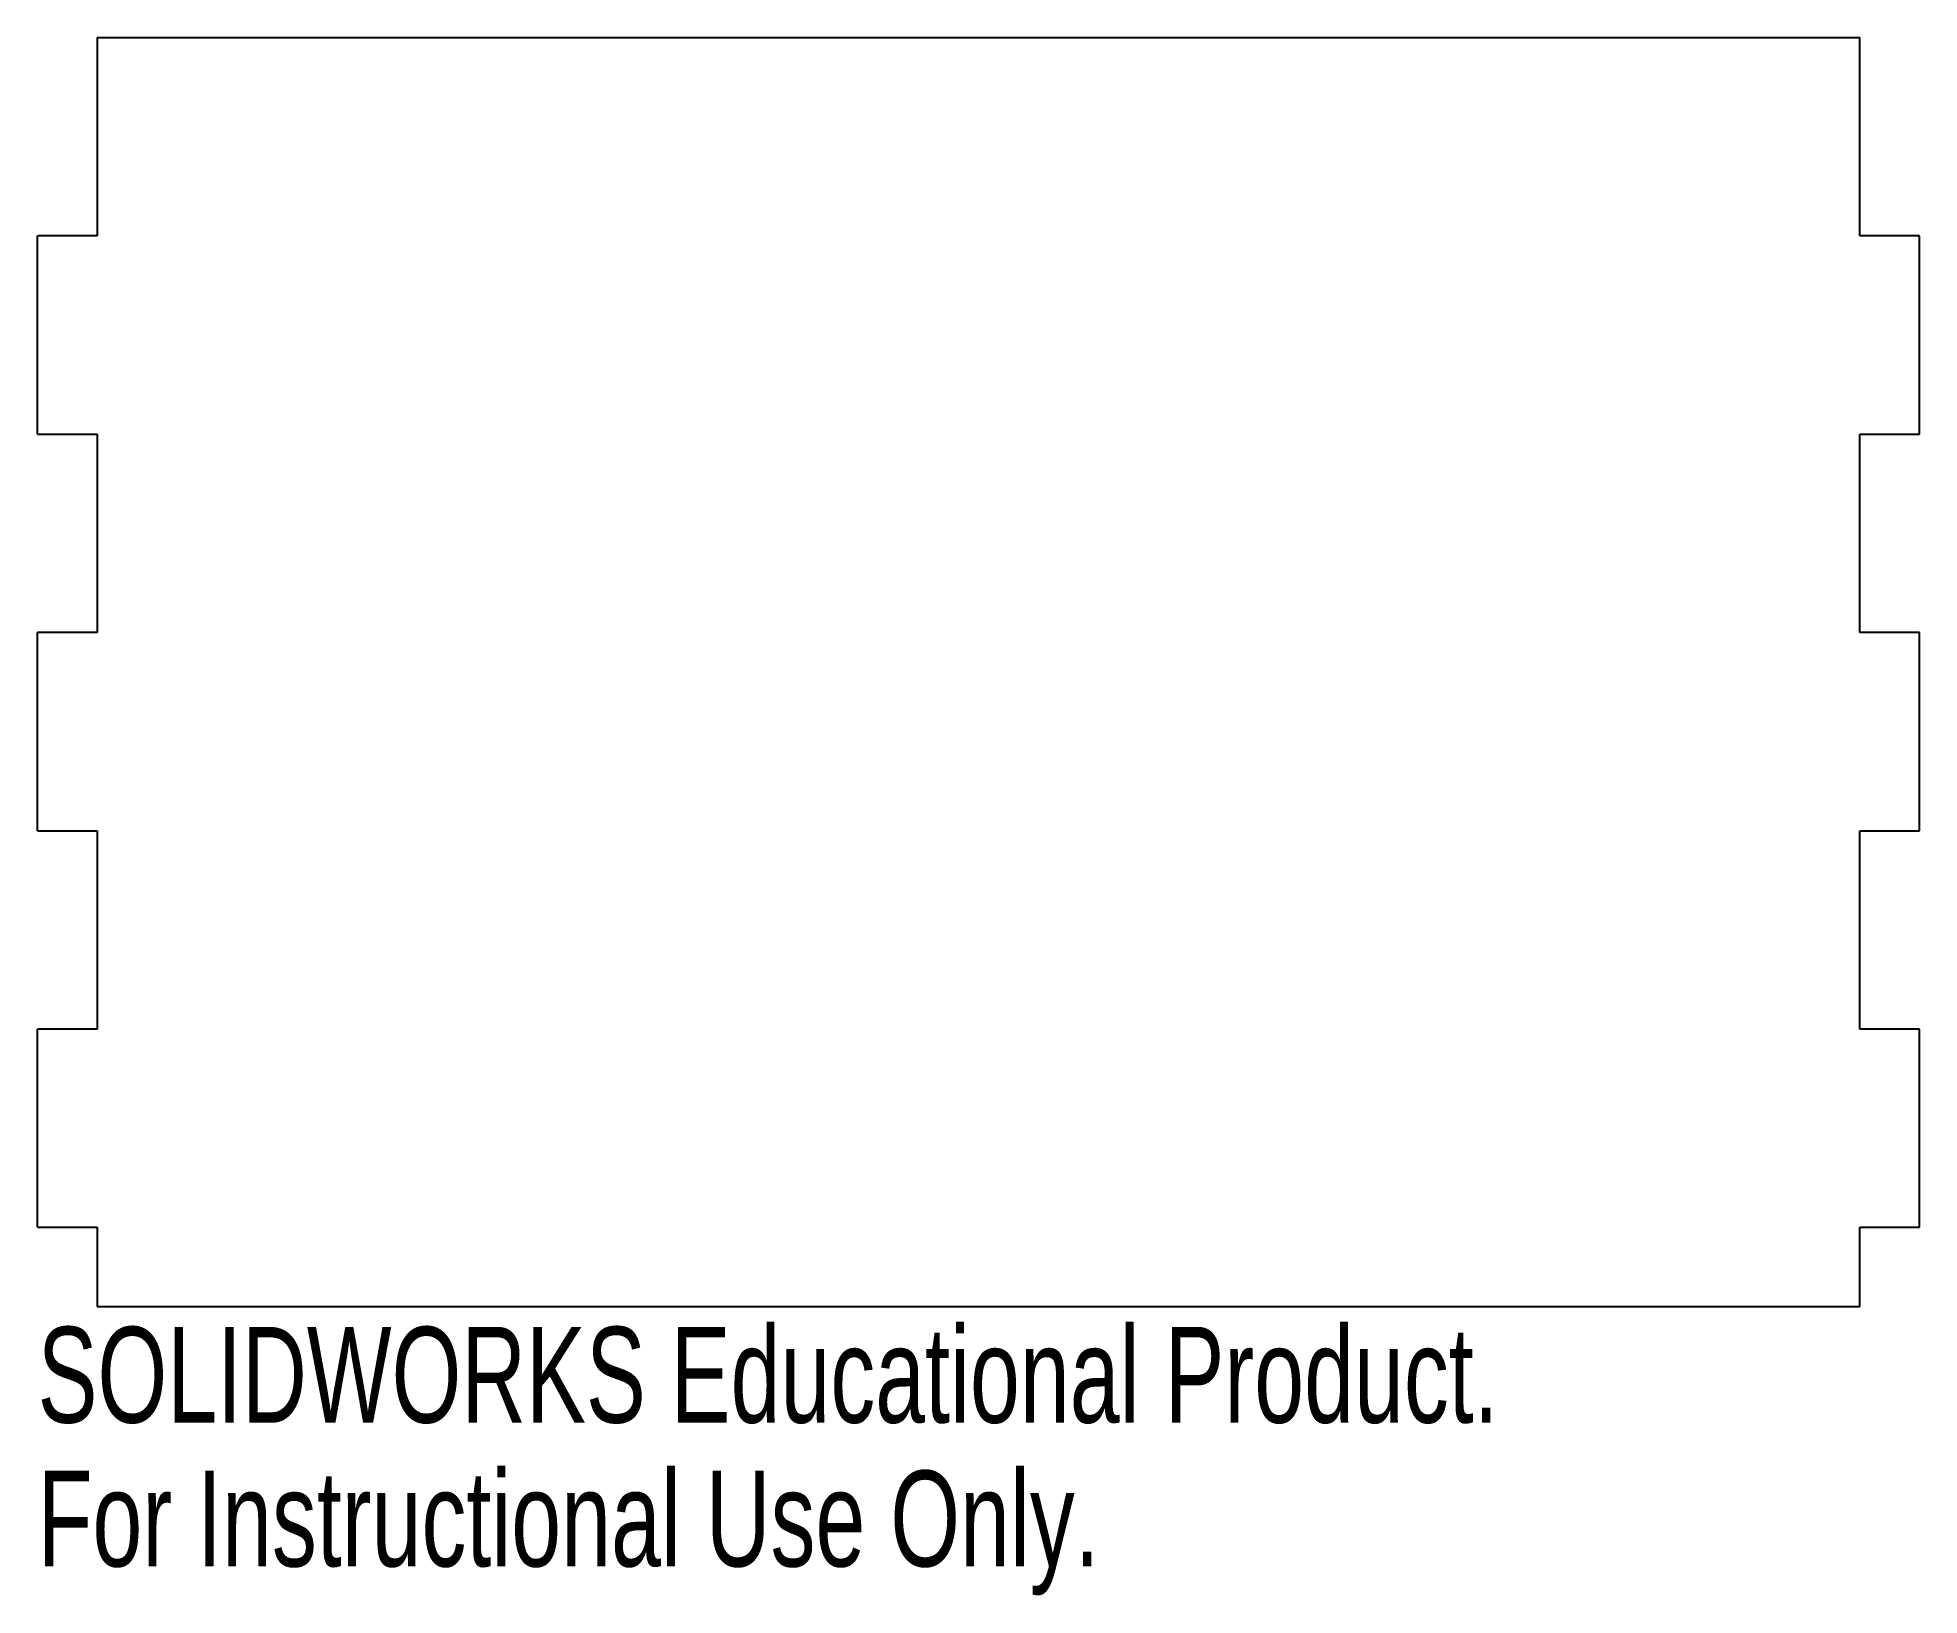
# Model space of a CAD drawing. Header units: millimetres. Extents: x -47.5 to 47.5, y -46.6 to 32.
import ezdxf

# ---------------------------------------------------------------- set-up
doc = ezdxf.new("R2010")
doc.units = ezdxf.units.MM
doc.styles.add('SLDTEXTSTYLE0', font='TXT', dxfattribs={"width": 0.7})

msp = doc.modelspace()

# ---------------------------------------------------------------- linework, layer by layer
at = {"color": 7, "linetype": 'Continuous', "lineweight": 25}
for p, q in [((-44.45, 32), (-44.45, 22)), ((-44.45, 32), (44.45, 32)), ((44.45, 22), (44.45, 32)), ((-47.45, 12), (-47.45, 22)), ((-44.45, 22), (-47.45, 22)), ((47.45, 22), (44.45, 22)), ((47.45, 12), (47.45, 22)), ((-47.45, 12), (-44.45, 12)), ((-44.45, 12), (-44.45, 2)), ((44.45, 12), (47.45, 12)), ((44.45, 2), (44.45, 12)), ((-47.45, -8), (-47.45, 2)), ((-44.45, 2), (-47.45, 2)), ((47.45, 2), (44.45, 2)), ((47.45, -8), (47.45, 2)), ((-47.45, -8), (-44.45, -8)), ((-44.45, -8), (-44.45, -18)), ((44.45, -8), (47.45, -8)), ((44.45, -18), (44.45, -8)), ((-47.45, -28), (-47.45, -18)), ((-44.45, -18), (-47.45, -18)), ((47.45, -18), (44.45, -18)), ((47.45, -28), (47.45, -18)), ((-47.45, -28), (-44.45, -28)), ((-44.45, -28), (-44.45, -32)), ((44.45, -28), (47.45, -28)), ((44.45, -32), (44.45, -28)), ((-44.45, -32), (44.45, -32))]:
    msp.add_line(p, q, dxfattribs=at)

# ---------------------------------------------------------------- texts
at = {"color": 7, "linetype": 'Continuous', "char_height": 4.83362, "attachment_point": 1, "style": 'SLDTEXTSTYLE0'}
for s, insert in [('SOLIDWORKS Educational Product.', (-47.45, -33.02)), ('For Instructional Use Only.', (-47.45, -40.27))]:
    msp.add_mtext(s, dxfattribs=dict(at, insert=insert))

doc.saveas('drawing.dxf')
